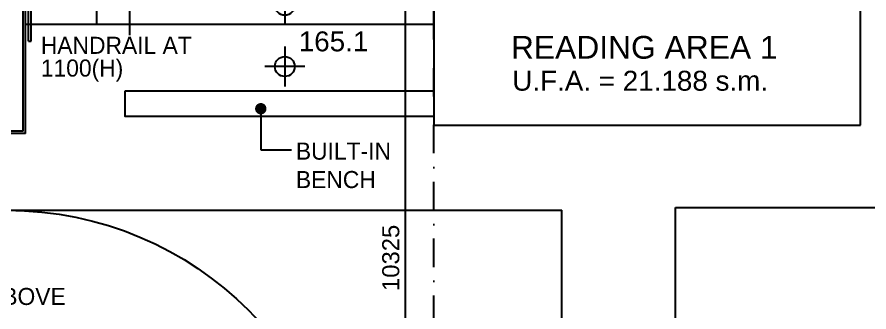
# Model space of a CAD drawing. Header units: millimetres. Extents: x 27940 to 139928, y 247 to 79491.
# Drawn here: x 88470 to 103445, y 30242 to 35430 of the extents above; entities that cross this region are included whole.
import ezdxf

# ---------------------------------------------------------------- set-up
doc = ezdxf.new("R2010")
doc.units = ezdxf.units.MM
doc.header["$LTSCALE"] = 1000
doc.linetypes.add('DASHDOT', pattern=[1, 0.5, -0.25, 0, -0.25])
doc.layers.get('0').update_dxf_attribs({"color": 8})
doc.layers.get('Defpoints').update_dxf_attribs({"color": 8})
for name, color, linetype in [('CLADDING', 8, 'Continuous'), ('DLN020__', 8, 'DASHDOT'), ('DLN030', 8, 'Continuous'), ('DLN032__', 8, 'Continuous'), ('DLN040__', 8, 'Continuous'), ('DLN041_1', 8, 'Continuous'), ('DLN220__', 8, 'Continuous'), ('DLN240__', 8, 'Continuous'), ('DLN324__', 8, 'Continuous'), ('LEVEL', 8, 'Continuous')]:
    doc.layers.add(name, color=color, linetype=linetype)
doc.styles.add('ROMANS', font='swissl.ttf')
doc.styles.add('SWIS721LT450', font='swissl.ttf')
doc.styles.add('SWIS721LT750', font='swissl.ttf')
doc.dimstyles.new('INTDIM', dxfattribs={"dimscale": 200, "dimtxt": 2.25, "dimasz": 1.5, "dimexe": 1, "dimexo": 0, "dimgap": 1, "dimtad": 1, "dimdec": 0, "dimrnd": 1, "dimzin": 1, "dimdsep": 46, "dimtxsty": 'SWIS721LT450', "dimcen": 1, "dimclrd": 256, "dimclre": 256, "dimclrt": 256, "dimaunit": 1, "dimadec": 3, "dimazin": 0, "dimtfac": 1, "dimtdec": 0, "dimtix": 1, "dimtmove": 2, "dimatfit": 0, "dimldrblk": 'DOT', "dimfxl": 1, "dimtolj": 1, "dimtzin": 0, "dimarcsym": 0})

# ---------------------------------------------------------------- blocks, each defined once
blk = doc.blocks.new('DIMARR')
for p, q in [((-1, 0.25), (0, 0)), ((-1, 0), (0, 0)), ((0, 0), (-1, -0.25))]:
    blk.add_line(p, q)
blk = doc.blocks.new('*D149')
at = {"layer": 'Defpoints', "color": 0, "transparency": 16777216}
for p in [(95795, 36356), (95295, 26031), (95795, 26031)]:
    blk.add_point(p, dxfattribs=at)
at = {"layer": 'DLN030', "lineweight": -2, "transparency": 16777216}
for p, q in [((95595, 36356), (95095, 36356)), ((95295, 36156), (95295, 26231)), ((95595, 26031), (95095, 26031))]:
    blk.add_line(p, q, dxfattribs=at)
at = {"layer": 'DLN030', "lineweight": -2, "transparency": 16777216, "xscale": 200, "yscale": 200, "zscale": 200}
for p, rotation in [((95295, 36356), 90), ((95295, 26031), 270)]:
    blk.add_blockref('DIMARR', p, dxfattribs=dict(at, rotation=rotation))
at = {"layer": 'DLN030', "transparency": 16777216, "insert": (95041, 31193), "char_height": 300, "attachment_point": 5, "rotation": 90, "style": 'SWIS721LT450'}
blk.add_mtext('\\A1;10325', dxfattribs=at)
blk = doc.blocks.new('ELEX')
at = {"layer": 'DLN032__'}
for p, q in [((0, 0.5), (0, -0.5)), ((0.5, 0), (-0.5, 0))]:
    blk.add_line(p, q, dxfattribs=at)
blk.add_circle((0, 0), 0.25, dxfattribs=at)
at = {"layer": 'DLN032__', "style": 'ROMANS'}
blk.add_attdef('ELEX', (0.257, 0.354), '', height=0.5, dxfattribs=at)

msp = doc.modelspace()

# ---------------------------------------------------------------- linework, layer by layer
at = {"layer": 'CLADDING'}
for p, q in [((88580, 33420.7), (88580, 45580.7)), ((88620, 33380.7), (88620, 45580.7)), ((88580, 33420.7), (80685, 33420.7)), ((88620, 33380.7), (80645, 33380.7))]:
    msp.add_line(p, q, dxfattribs=at)
at = {"layer": 'DLN020__'}
msp.add_line((95795, 14030.7), (95795, 60526.8), dxfattribs=at)
at = {"layer": 'DLN220__'}
for p, q in [((95795, 36530.7), (95795, 33530.7)), ((103295, 33530.7), (103295, 36530.7)), ((89870, 35305.7), (89870, 36005.7)), ((88620, 35305.7), (95795, 35305.7)), ((95795, 33530.7), (103295, 33530.7)), ((100045, 26030.7), (100045, 32080.7)), ((100045, 32080.7), (105345, 32080.7)), ((79150.3, 32030.7), (98045, 32030.7)), ((98045, 27530.7), (98045, 32030.7))]:
    msp.add_line(p, q, dxfattribs=at)
msp.add_lwpolyline([(90370, 34130.7), (95795, 34130.7), (95795, 33680.7), (90370, 33680.7)], close=True, dxfattribs=at)
at = {"layer": 'DLN240__'}
for p, q in [((88670, 35005.7), (88670, 43655.7)), ((88720, 35005.7), (88720, 43655.7)), ((88670, 35005.7), (88720, 35005.7))]:
    msp.add_line(p, q, dxfattribs=at)
at = {"layer": 'DLN324__', "ltscale": 0.05}
msp.add_circle((88295, 26030.7), 6000, dxfattribs=at)

# ---------------------------------------------------------------- block references
at = {"layer": 'DLN032__'}
ref = msp.add_blockref('ELEX', (93176.7, 35636.5), dxfattribs=dict(at, xscale=700, yscale=700, zscale=700))
ref.add_attrib('ELEX', '164.75', (93390.2, 35904.1), dxfattribs={"layer": 'LEVEL', "height": 350, "style": 'ROMANS'})
ref = msp.add_blockref('ELEX', (93176.7, 34559.1), dxfattribs=dict(at, xscale=700, yscale=700, zscale=700))
ref.add_attrib('ELEX', '165.1', (93421.8, 34826.8), dxfattribs={"layer": 'LEVEL', "height": 350, "style": 'ROMANS'})

# ---------------------------------------------------------------- texts
at = {"layer": 'DLN040__', "insert": (88888.3, 34292.3), "char_height": 300, "width": 3717.686, "attachment_point": 7, "line_spacing_factor": 0.8, "style": 'SWIS721LT750'}
msp.add_mtext('{\\fUnivers|b0|i0|c0|p34;HANDRAIL AT 1100(H)}', dxfattribs=at)
at = {"layer": 'DLN040__', "char_height": 300, "attachment_point": 7, "style": 'SWIS721LT750'}
for s, insert, width in [('{\\fUnivers|b0|i0|c0|p34;BUILT-IN BENCH }', (93371.6, 32417), 2135.906), ('{\\fUnivers|b0|i0|c0|p34;VOID ABOVE}', (86851.2, 30360.6), 4764.422)]:
    msp.add_mtext(s, dxfattribs=dict(at, insert=insert, width=width))
at = {"layer": 'DLN041_1', "style": 'SWIS721LT750'}
for s, height, p in [('READING AREA 1', 400, (97151.6, 34697.3)), ('U.F.A. = 21.188 s.m. ', 350, (97174.6, 34134.5))]:
    msp.add_text(s, height=height, dxfattribs=at).set_placement(p)

# ---------------------------------------------------------------- dimensions: what is measured, and where the dimension line sits
at = {"layer": 'DLN030'}
dim = msp.add_linear_dim(base=(95295, 26030.7), p1=(95795, 36355.7), p2=(95795, 26030.7), angle=90, dimstyle='INTDIM', override={"dimscale": 1, "dimtxt": 300, "dimasz": 200, "dimexe": 200, "dimexo": 200, "dimgap": 100, "dimrnd": 0, "dimzin": 0, "dimblk": 'DIMARR', "dimcen": 200, "dimclrt": 256, "dimadec": 4}, dxfattribs=at)
dim.commit()
dim.dimension.update_dxf_attribs({"geometry": '*D149', "text_midpoint": (95040.8, 31193.2)})

# ---------------------------------------------------------------- leaders
at = {"layer": 'DLN040__'}
for points in [[(88701.7, 36161.5), (90445.9, 36161.5), (90445.9, 35110.5)], [(92754.6, 33817), (92754.6, 33092.5), (93292.3, 33092.5)]]:
    msp.add_leader(points, dimstyle='INTDIM', override={"dimscale": 1, "dimtxt": 300, "dimasz": 200, "dimexe": 200, "dimexo": 200, "dimgap": 100, "dimtad": 0, "dimrnd": 0, "dimzin": 0, "dimcen": 200, "dimclrt": 256}, dxfattribs=at)

doc.saveas('drawing.dxf')
